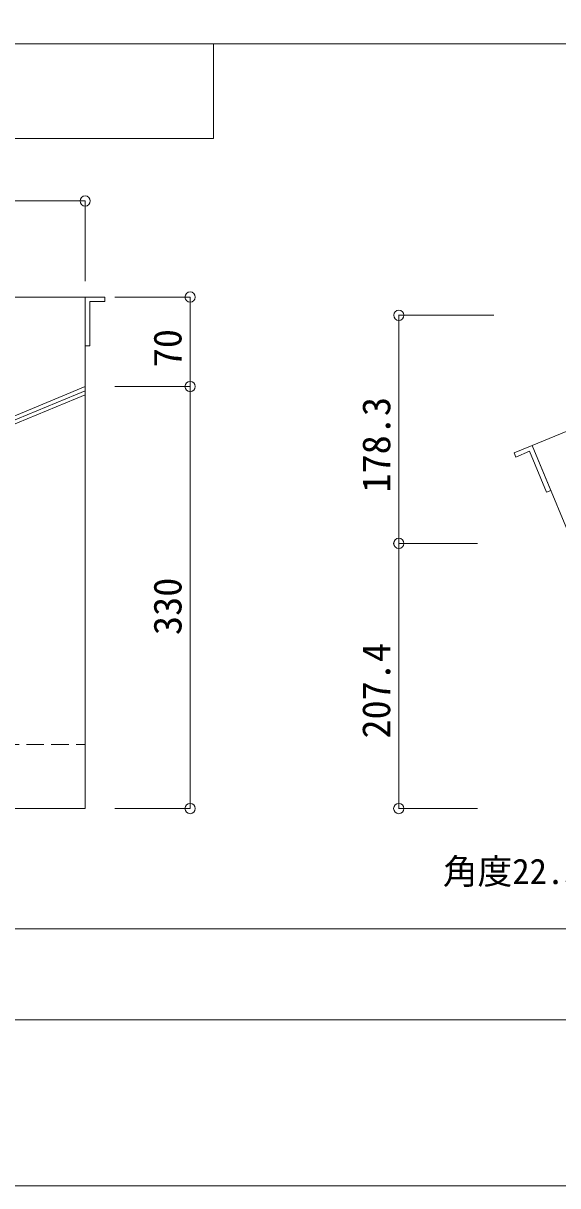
# Model space of a CAD drawing. Units: millimetres, scale not verified. Extents: x 140 to 2970, y -2076 to 1999.
# Drawn here: x 856 to 1274, y -2076 to -1167 of the extents above; entities that cross this region are included whole.
import ezdxf
from ezdxf.enums import TextEntityAlignment as Align

# ---------------------------------------------------------------- set-up
doc = ezdxf.new("R2010")
doc.units = ezdxf.units.MM
doc.header["$LTSCALE"] = 7
doc.linetypes.add('USER2', pattern=[2.7777, 1.94428, -0.83342])
doc.layers.add('0-0_0', color=4, linetype='Continuous', lineweight=18)
doc.layers.add('0-5___', color=4, linetype='Continuous', lineweight=18)
doc.styles.add('ＭＳ ゴシック', font='')
doc.styles.get('ＭＳ ゴシック').set_extended_font_data('MS Gothic')

msp = doc.modelspace()

# ---------------------------------------------------------------- linework, layer by layer
at = {"layer": '0-0_0'}
for p, q in [((1253.905, -1497.303), (1745.018, -1293.877)), ((372.079, -1381.283), (904.079, -1381.283)), ((904.079, -1781.283), (904.079, -1381.283)), ((927.386, -1381.283), (986.358, -1381.283)), ((986.178, -1389.283), (986.178, -1443.283)), ((372.079, -1671.645), (904.079, -1451.283)), ((927.386, -1451.283), (986.358, -1451.283)), ((927.449, -1451.283), (986.358, -1451.283)), ((372.079, -1674.892), (904.079, -1454.53)), ((372.079, -1678.139), (904.079, -1457.777)), ((986.178, -1459.283), (986.178, -1773.283)), ((1307.079, -1625.648), (1253.915, -1497.299)), ((372.079, -1781.283), (904.079, -1781.283)), ((927.386, -1781.283), (986.358, -1781.283))]:
    msp.add_line(p, q, dxfattribs=at)
at = {"layer": '0-0_0', "color": 7, "lineweight": 15}
for p, q in [((904.079, -1306.184), (896.079, -1306.184)), ((986.178, -1381.283), (986.178, -1389.283)), ((1149.522, -1395.562), (1149.522, -1403.562)), ((986.178, -1451.283), (986.178, -1443.283)), ((986.178, -1451.283), (986.178, -1459.283)), ((1149.522, -1573.896), (1149.522, -1565.896)), ((1149.459, -1573.896), (1149.459, -1581.896)), ((986.178, -1781.283), (986.178, -1773.283)), ((1149.459, -1781.283), (1149.459, -1773.283))]:
    msp.add_line(p, q, dxfattribs=at)
at = {"layer": '0-0_0', "linetype": 'USER2'}
msp.add_line((372.079, -1731.283), (904.079, -1731.283), dxfattribs=at)
at = {"layer": '0-0_0'}
for points in [[(904.079, -1419.383), (907.669, -1419.383), (907.669, -1384.712), (919.512, -1384.712), (919.512, -1381.283), (904.079, -1381.283)], [(1268.485, -1532.503), (1265.169, -1533.876), (1251.901, -1501.844), (1240.959, -1506.377), (1239.647, -1503.209), (1253.905, -1497.303)]]:
    msp.add_lwpolyline(points, close=True, dxfattribs=at)
at = {"layer": '0-0_0', "color": 7, "lineweight": 15}
for centre in [(904.079, -1306.184), (986.178, -1381.283), (1149.522, -1395.562), (986.178, -1451.283), (986.178, -1451.283), (1149.459, -1573.896), (1149.522, -1573.896), (986.178, -1781.283), (1149.459, -1781.283)]:
    msp.add_circle(centre, 4, dxfattribs=at)
at = {"layer": '0-5___'}
for p, q in [((380.079, -1306.184), (896.079, -1306.184)), ((904.079, -1368.9), (904.079, -1306.004)), ((1223.874, -1395.562), (1149.342, -1395.562)), ((1149.522, -1403.562), (1149.522, -1565.896)), ((1210.964, -1573.896), (1149.279, -1573.896)), ((1210.964, -1573.896), (1149.342, -1573.896)), ((1149.459, -1581.896), (1149.459, -1773.283)), ((1210.964, -1781.283), (1149.279, -1781.283))]:
    msp.add_line(p, q, dxfattribs=at)
at = {"layer": '0-5___', "color": 3}
msp.add_lwpolyline([(140.268, -2076.212), (140.268, 1998.788), (2970.268, 1998.788), (2970.268, -2076.212)], close=True, dxfattribs=at)
at = {"layer": '0-5___'}
for points in [[(154.579, -1183.273), (1004.579, -1183.273), (1004.579, -1257.273), (154.579, -1257.273)], [(154.579, -1183.273), (2944.579, -1183.273), (2944.579, -1875.273), (154.579, -1875.273)]]:
    msp.add_lwpolyline(points, close=True, dxfattribs=at)
at = {"layer": '0-5___', "color": 6}
msp.add_lwpolyline([(140.268, -1946.592), (2970.268, -1946.592), (2970.268, -2076.212)], dxfattribs=at)

# ---------------------------------------------------------------- texts
at = {"layer": '0-0_0', "color": 7, "style": 'ＭＳ ゴシック'}
for s, p in [('70', (986.088, -1436.232)), ('330', (986.088, -1645.598))]:
    msp.add_text(s, height=21.99, rotation=90, dxfattribs=at).set_placement(p, align=Align.BOTTOM_LEFT)
at = {"layer": '0-5___', "color": 7, "style": 'ＭＳ ゴシック'}
for s, p in [('178.3', (1149.432, -1534.221)), ('207.4', (1149.369, -1726.549))]:
    msp.add_text(s, height=21.99, rotation=90, dxfattribs=at).set_placement(p, align=Align.BOTTOM_LEFT)
msp.add_text('角度22.5°の場合', height=19.9, dxfattribs=at).set_placement((1184.024, -1846.295), align=Align.BOTTOM_LEFT)

doc.saveas('drawing.dxf')
